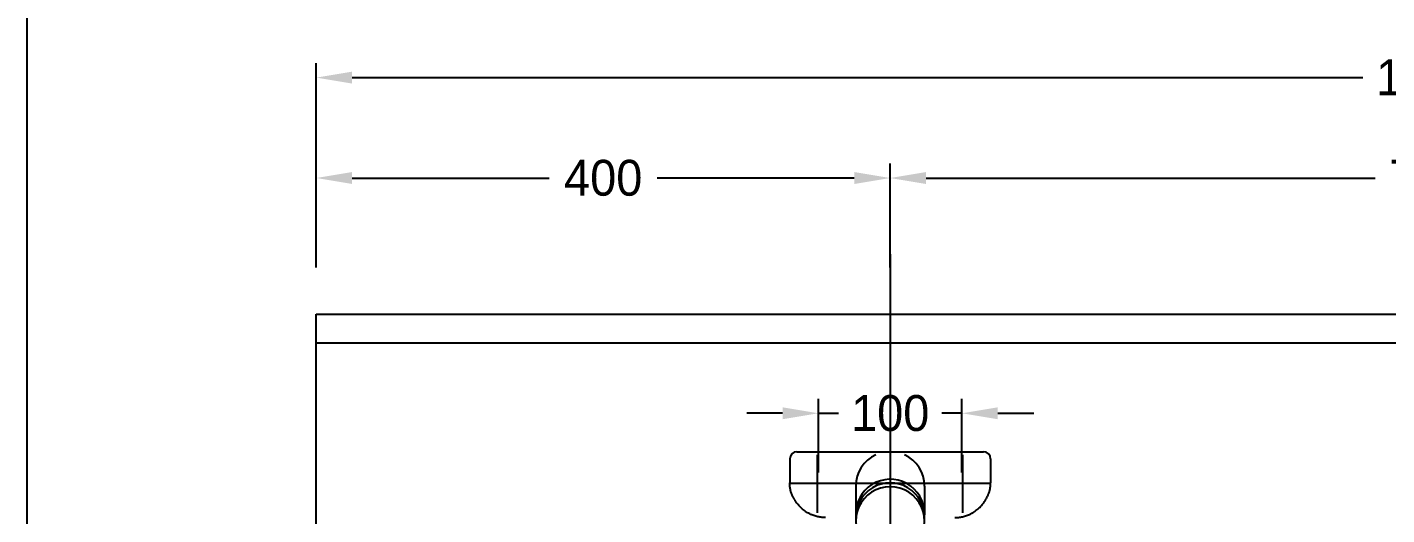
# Model space of a CAD drawing. Header units: millimetres. Extents: x 0 to 4460, y -80 to 3036.
# Drawn here: x 2300 to 3248, y 1803 to 2143 of the extents above; entities that cross this region are included whole.
import ezdxf
from ezdxf.lldxf.tags import DXFTag

# ---------------------------------------------------------------- set-up
doc = ezdxf.new("R2010")
doc.units = ezdxf.units.MM
doc.header["$LTSCALE"] = 0.5
doc.header["$MEASUREMENT"] = 0
for name, color, linetype in [('내부선 및 부속', 4, 'Continuous'), ('도각라인', 7, 'Continuous'), ('외형선', 3, 'Continuous'), ('중심선', 1, 'DASHED'), ('치수선', 7, 'Continuous')]:
    doc.layers.add(name, color=color, linetype=linetype)
doc.styles.add('____', font='')
doc.styles.get('____').set_extended_font_data('굴림')
tags = doc.linetypes.add('DASHDOT', pattern=[70, 31, -13, 13, -13]).pattern_tags.tags
tags[10:11] = [DXFTag(74, 4), DXFTag(75, 0), DXFTag(340, '0'), DXFTag(46, 0.0), DXFTag(50, 0.0), DXFTag(44, 0.0), DXFTag(45, 0.0)]
tags[8:9] = [DXFTag(74, 4), DXFTag(75, 0), DXFTag(340, '0'), DXFTag(46, 0.0), DXFTag(50, 0.0), DXFTag(44, 0.0), DXFTag(45, 0.0)]
tags[6:7] = [DXFTag(74, 4), DXFTag(75, 0), DXFTag(340, '0'), DXFTag(46, 0.0), DXFTag(50, 0.0), DXFTag(44, 0.0), DXFTag(45, 0.0)]
tags[4:5] = [DXFTag(74, 4), DXFTag(75, 0), DXFTag(340, '0'), DXFTag(46, 0.0), DXFTag(50, 0.0), DXFTag(44, 0.0), DXFTag(45, 0.0)]
tags = doc.linetypes.add('DASHED', pattern=[25.72, 12.86, -12.86]).pattern_tags.tags
tags[6:7] = [DXFTag(74, 4), DXFTag(75, 0), DXFTag(340, '0'), DXFTag(46, 0.0), DXFTag(50, 0.0), DXFTag(44, 0.0), DXFTag(45, 0.0)]
tags[4:5] = [DXFTag(74, 4), DXFTag(75, 0), DXFTag(340, '0'), DXFTag(46, 0.0), DXFTag(50, 0.0), DXFTag(44, 0.0), DXFTag(45, 0.0)]
doc.dimstyles.new('MSADIM', dxfattribs={"dimtxt": 35, "dimasz": 25, "dimexe": 10, "dimexo": 7.5, "dimgap": 0.09, "dimtad": 0, "dimtoh": 1, "dimdec": 0, "dimzin": 1, "dimdsep": 46, "dimtxsty": '____', "dimcen": 11.25, "dimadec": 0, "dimazin": 0, "dimtfac": 1, "dimtdec": 4, "dimtix": 1, "dimtmove": 0, "dimatfit": 3, "dimfxl": 1, "dimtolj": 1, "dimtzin": 1, "dimarcsym": 0})

# ---------------------------------------------------------------- blocks, each defined once
blk = doc.blocks.new('*D30')
at = {"layer": '치수선', "color": 0, "linetype": 'Continuous', "lineweight": -2, "transparency": 16777216}
for p, q in [((2501.42, 1975.63), (2501.42, 2048.13)), ((2901.42, 1975.63), (2901.42, 2048.13)), ((2526.42, 2038.13), (2663.76, 2038.13)), ((2876.42, 2038.13), (2739.08, 2038.13))]:
    blk.add_line(p, q, dxfattribs=at)
at = {"layer": '치수선', "color": 0, "linetype": 'Continuous', "transparency": 16777216}
for points in [[(2526.42, 2042.29), (2526.42, 2033.96), (2501.42, 2038.13)], [(2876.42, 2042.29), (2876.42, 2033.96), (2901.42, 2038.13)]]:
    blk.add_solid(points, dxfattribs=at)
at = {"layer": '치수선', "color": 0, "linetype": 'Continuous', "transparency": 16777216, "insert": (2701.42, 2038.13), "char_height": 25, "attachment_point": 5, "style": '____'}
blk.add_mtext('\\A1;400', dxfattribs=at)
blk = doc.blocks.new('*D31')
at = {"layer": '치수선', "color": 0, "linetype": 'Continuous', "lineweight": -2, "transparency": 16777216}
for p, q in [((2851.42, 1832.78), (2851.42, 1884.09)), ((2951.42, 1832.78), (2951.42, 1884.09)), ((2826.42, 1874.09), (2801.42, 1874.09)), ((2851.42, 1874.09), (2865.49, 1874.09)), ((2951.42, 1874.09), (2937.35, 1874.09)), ((2976.42, 1874.09), (3001.42, 1874.09))]:
    blk.add_line(p, q, dxfattribs=at)
at = {"layer": '치수선', "color": 0, "linetype": 'Continuous', "transparency": 16777216}
for points in [[(2826.42, 1878.26), (2826.42, 1869.92), (2851.42, 1874.09)], [(2976.42, 1878.26), (2976.42, 1869.92), (2951.42, 1874.09)]]:
    blk.add_solid(points, dxfattribs=at)
at = {"layer": '치수선', "color": 0, "linetype": 'Continuous', "transparency": 16777216, "insert": (2901.42, 1874.09), "char_height": 25, "attachment_point": 5, "style": '____'}
blk.add_mtext('\\A1;100', dxfattribs=at)
blk = doc.blocks.new('*D38')
at = {"layer": '치수선', "color": 0, "linetype": 'Continuous', "lineweight": -2, "transparency": 16777216}
for p, q in [((2901.42, 1975.63), (2901.42, 2048.13)), ((3651.42, 1975.63), (3651.42, 2048.13)), ((2926.42, 2038.13), (3239.29, 2038.13)), ((3626.42, 2038.13), (3313.55, 2038.13))]:
    blk.add_line(p, q, dxfattribs=at)
at = {"layer": '치수선', "color": 0, "linetype": 'Continuous', "transparency": 16777216}
for points in [[(2926.42, 2042.29), (2926.42, 2033.96), (2901.42, 2038.13)], [(3626.42, 2042.29), (3626.42, 2033.96), (3651.42, 2038.13)]]:
    blk.add_solid(points, dxfattribs=at)
at = {"layer": '치수선', "color": 0, "linetype": 'Continuous', "transparency": 16777216, "insert": (3276.42, 2038.13), "char_height": 25, "attachment_point": 5, "style": '____'}
blk.add_mtext('\\A1;750', dxfattribs=at)
blk = doc.blocks.new('*D43')
at = {"layer": '치수선', "color": 0, "linetype": 'Continuous', "lineweight": -2, "transparency": 16777216}
for p, q in [((2501.42, 1975.63), (2501.42, 2118.13)), ((4051.42, 1975.63), (4051.42, 2118.13)), ((2526.42, 2108.13), (3230.7, 2108.13)), ((4026.42, 2108.13), (3322.14, 2108.13))]:
    blk.add_line(p, q, dxfattribs=at)
at = {"layer": '치수선', "color": 0, "linetype": 'Continuous', "transparency": 16777216}
for points in [[(2526.42, 2112.29), (2526.42, 2103.96), (2501.42, 2108.13)], [(4026.42, 2112.29), (4026.42, 2103.96), (4051.42, 2108.13)]]:
    blk.add_solid(points, dxfattribs=at)
at = {"layer": '치수선', "color": 0, "linetype": 'Continuous', "transparency": 16777216, "insert": (3276.42, 2108.13), "char_height": 25, "attachment_point": 5, "style": '____'}
blk.add_mtext('\\A1;1550', dxfattribs=at)

msp = doc.modelspace()

# ---------------------------------------------------------------- linework, layer by layer
at = {"layer": '내부선 및 부속', "linetype": 'Continuous'}
for p, q in [((2831.45, 1842.28), (2831.45, 1825.67)), ((2836.45, 1847.28), (2966.39, 1847.28)), ((2971.39, 1842.28), (2971.39, 1825.67))]:
    msp.add_line(p, q, dxfattribs=at)
for points in [[(2877.48, 1823.34), (2877.48, 1804.12)], [(2925.36, 1823.34), (2925.36, 1804.12)], [(2925.36, 1804.12), (2925.3, 1803.3)]]:
    msp.add_lwpolyline(points, dxfattribs=at)
for centre, radius, start, end in [((2836.45, 1842.28), 5, 90, 180), ((2901.42, 1823.34), 23.94, 114.40812, 180), ((2901.42, 1823.34), 23.94, 0, 65.59188), ((2966.39, 1842.28), 5, 0, 90), ((2901.42, 1804.12), 23.94, 0, 182.99729), ((2901.42, 1801.61), 23.94, 356.8027, 183.1973), ((2901.42, 1798.94), 23.94, 351.31483, 188.68517)]:
    msp.add_arc(centre, radius, start, end, dxfattribs=at)
for points in [[(2856.45, 1801.45), (2841.82, 1800.83), (2834.41, 1814.66), (2831.37, 1819.4), (2831.45, 1825.67)], [(2946.39, 1801.45), (2961.02, 1800.83), (2968.43, 1814.66), (2971.47, 1819.4), (2971.39, 1825.67)]]:
    msp.add_rational_spline(points, [1, 0.775275130784, 0.895394481921, 0.931831650403, 1], degree=2, knots=[0, 0, 0, 30.130179, 30.130179, 39.269908, 39.269908, 39.269908], dxfattribs=at)
at = {"layer": '도각라인', "color": 7}
msp.add_line((2300, 0), (2300, 3036), dxfattribs=at)
at = {"layer": '외형선', "linetype": 'Continuous'}
for points in [[(2501.42, 1943.28), (4051.42, 1943.28)], [(2501.42, 1353.28), (2501.42, 1943.28)], [(2501.42, 1923.28), (4051.42, 1923.28)]]:
    msp.add_lwpolyline(points, dxfattribs=at)
at = {"layer": '중심선', "linetype": 'DASHDOT'}
for points in [[(2901.42, 1985.09), (2901.42, 1361.56)], [(2850.72, 1804.56), (2850.72, 1845.05)], [(2952.12, 1804.56), (2952.12, 1845.05)], [(2831.27, 1825.28), (2971.56, 1825.28)]]:
    msp.add_lwpolyline(points, dxfattribs=at)

# ---------------------------------------------------------------- dimensions: what is measured, and where the dimension line sits
at = {"layer": '치수선', "linetype": 'Continuous'}
for base, p1, p2, picture, middle in [((4051.42, 2108.13), (2501.42, 1968.13), (4051.42, 1968.13), '*D43', (3276.42, 2108.13)), ((2901.42, 2038.13), (2501.42, 1968.13), (2901.42, 1968.13), '*D30', (2701.42, 2038.13)), ((3651.42, 2038.13), (2901.42, 1968.13), (3651.42, 1968.13), '*D38', (3276.42, 2038.13)), ((2951.42, 1874.09), (2851.42, 1825.28), (2951.42, 1825.28), '*D31', (2901.42, 1874.09))]:
    dim = msp.add_linear_dim(base=base, p1=p1, p2=p2, dimstyle='MSADIM', override={"dimtxt": 25, "dimgap": 10, "dimtih": 1}, dxfattribs=at)
    dim.commit()
    dim.dimension.update_dxf_attribs({"geometry": picture, "text_midpoint": middle})

doc.saveas('drawing.dxf')
